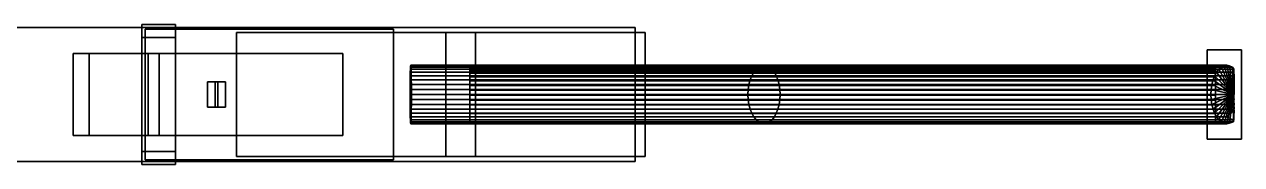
# Model space of a CAD drawing. Extents: x -1.17 to 1.57, y -0.07 to 0.07.
# Drawn here: x 0.344 to 1.571, y -0.071 to 0.071 of the extents above; entities that cross this region are included whole.
import ezdxf

# ---------------------------------------------------------------- set-up
doc = ezdxf.new("R2010")
doc.units = 0
for name, color, linetype in [('CUBO_1', 88, 'CONTINUOUS'), ('CUERPO.1', 7, 'CONTINUOUS'), ('GATILLO', 88, 'CONTINUOUS'), ('MIRA', 88, 'CONTINUOUS')]:
    doc.layers.add(name, color=color, linetype=linetype)

msp = doc.modelspace()

# ---------------------------------------------------------------- meshes
at = {"layer": 'CUBO_1'}
mesh = msp.add_polyface(dxfattribs=at)
corners = [(0.5581, -0.0626, 2.0933), (0.7691, -0.0626, 2.0877), (0.7991, -0.0626, 1.6398), (0.9698, -0.0626, 1.7305), (0.7991, 0.0626, 1.6398), (0.9698, 0.0626, 1.7305), (0.5581, 0.0626, 2.0933), (0.7691, 0.0626, 2.0877)]
mesh.append_faces([[corners[k] for k in face] for face in [(0, 1, 3, 2), (2, 3, 5, 4), (4, 5, 7, 6), (6, 7, 1, 0), (1, 7, 5, 3), (6, 0, 2, 4)]])
at = {"layer": 'CUERPO.1'}
mesh = msp.add_polyface(dxfattribs=at)
corners = [(0.7337, 0, 2.1486), (0.7331, 0.0147, 2.1741), (0.7331, 0.0101, 2.1763), (0.7331, 0.0051, 2.1776), (0.733, 0, 2.178), (0.7331, -0.0051, 2.1776), (0.7331, -0.0101, 2.1763), (0.7331, -0.0147, 2.1741), (-0.1564, -0.0675, 2.0832), (-0.1564, -0.0675, 2.2811), (0.96, -0.0675, 2.2811), (0.96, -0.0675, 2.0832), (-0.1564, 0.0675, 2.2811), (-0.1564, 0.0675, 2.0832), (0.0736, 0.0675, 2.2485), (0.0736, 0.0675, 2.1929), (0.3087, 0.0675, 2.1929), (0.96, 0.0675, 2.0832), (0.3087, 0.0675, 2.2485), (0.96, 0.0675, 2.2811), (0.0736, 0.0047, 2.2485), (0.0736, 0.0047, 2.1929), (0.3087, 0.0047, 2.1929), (0.3087, 0.0047, 2.2485), (0.3087, 0.0675, 2.1929), (0.3087, 0.0675, 2.2485), (0.0736, 0.0675, 2.2485), (0.0736, 0.0675, 2.1929), (0.3936, -0.0413, 2.1042), (0.4097, -0.0413, 2.1131), (0.4804, -0.0413, 1.9835), (0.4693, -0.0413, 1.9688), (0.6653, -0.0413, 1.98), (0.6653, -0.0413, 1.9616), (0.6653, 0.0413, 1.98), (0.6653, 0.0413, 1.9616), (0.4804, 0.0413, 1.9835), (0.4693, 0.0413, 1.9688), (0.4097, 0.0413, 2.1131), (0.3936, 0.0413, 2.1042), (0.0701, -0.0658, 2.0196), (0.0701, -0.0658, 2.0887), (0.3181, -0.0658, 2.0887), (0.3181, -0.0658, 2.0196), (0.3181, 0.0658, 2.0887), (0.3181, 0.0658, 2.0196), (0.0701, 0.0658, 2.0887), (0.0701, 0.0658, 2.0196)]
mesh.append_faces([[corners[k] for k in face] for face in [(0, 1, 2, 2), (0, 2, 3, 3), (0, 3, 4, 4), (0, 4, 5, 5), (0, 5, 6, 6), (0, 6, 7, 7), (8, 9, 10, 11), (12, 13, 14, 14), (15, 14, 13, 13), (16, 15, 13, 17), (12, 14, 18, 19), (16, 17, 19, 18), (13, 12, 9, 8), (9, 12, 19, 10), (13, 8, 11, 17), (20, 21, 22, 23), (22, 24, 25, 23), (20, 26, 27, 21), (23, 25, 26, 20), (21, 27, 24, 22), (28, 29, 30, 31), (31, 30, 32, 33), (33, 32, 34, 35), (35, 34, 36, 37), (37, 36, 38, 39), (39, 38, 29, 28), (29, 38, 36, 30), (30, 36, 34, 32), (39, 28, 31, 37), (37, 31, 33, 35), (40, 41, 42, 43), (43, 42, 44, 45), (45, 44, 46, 47), (47, 46, 41, 40), (41, 46, 44, 42), (47, 40, 43, 45)]])
mesh = msp.add_polyface(dxfattribs=at)
corners = [(0.7343, 0.0147, 2.1232), (1.0757, 0.0147, 2.1207), (1.0773, 0.0189, 2.1234), (0.7343, 0.0189, 2.1261), (1.0793, 0.0225, 2.1267), (0.7342, 0.0225, 2.1297), (1.0816, 0.0255, 2.1305), (0.7341, 0.0255, 2.1339), (1.0842, 0.0276, 2.1348), (0.734, 0.0276, 2.1386), (1.0869, 0.029, 2.1393), (0.7339, 0.029, 2.1435), (1.0897, 0.0294, 2.144), (0.7337, 0.0294, 2.1486), (1.0925, 0.029, 2.1486), (0.7336, 0.029, 2.1537), (1.0952, 0.0276, 2.1532), (0.7335, 0.0276, 2.1587), (1.0978, 0.0255, 2.1574), (0.7334, 0.0255, 2.1633), (1.1001, 0.0225, 2.1612), (0.7333, 0.0225, 2.1675), (1.102, 0.0189, 2.1646), (0.7332, 0.0189, 2.1712), (1.1037, 0.0147, 2.1672), (0.7331, 0.0147, 2.1741), (1.1048, 0.0101, 2.1692), (0.7331, 0.0101, 2.1763), (1.1056, 0.0051, 2.1704), (0.7331, 0.0051, 2.1776), (1.1058, 0, 2.1708), (0.733, 0, 2.178), (1.1056, -0.0051, 2.1704), (0.7331, -0.0051, 2.1776), (1.1048, -0.0101, 2.1692), (0.7331, -0.0101, 2.1763), (1.1037, -0.0147, 2.1672), (0.7331, -0.0147, 2.1741), (1.102, -0.0189, 2.1646), (0.7332, -0.0189, 2.1712), (1.1001, -0.0225, 2.1612), (0.7333, -0.0225, 2.1675), (1.0978, -0.0255, 2.1574), (0.7334, -0.0255, 2.1633), (1.0952, -0.0276, 2.1532), (0.7335, -0.0276, 2.1587), (1.0925, -0.029, 2.1486), (0.7336, -0.029, 2.1537), (1.0897, -0.0294, 2.144), (0.7337, -0.0294, 2.1486), (1.0869, -0.029, 2.1393), (0.7339, -0.029, 2.1435), (1.0842, -0.0276, 2.1348), (0.734, -0.0276, 2.1386), (1.0816, -0.0255, 2.1305), (0.7341, -0.0255, 2.1339), (1.0793, -0.0225, 2.1267), (0.7342, -0.0225, 2.1297), (1.0773, -0.0189, 2.1234), (0.7343, -0.0189, 2.1261), (1.0757, -0.0147, 2.1207), (0.7343, -0.0147, 2.1232), (0.7934, -0.0006, 2.1989), (1.5447, -0.0006, 2.1989), (1.5447, 0.0044, 2.1994), (0.7934, 0.0044, 2.1994), (1.5447, 0.0092, 2.2007), (0.7934, 0.0092, 2.2007), (1.5447, 0.0137, 2.2028), (0.7934, 0.0137, 2.2028), (1.5447, 0.0178, 2.2056), (0.7934, 0.0178, 2.2056), (1.5447, 0.0214, 2.2092), (0.7934, 0.0214, 2.2092), (0.96, -0.0675, 2.0832), (0.96, -0.0675, 2.2811), (0.96, 0.0675, 2.2811), (0.96, 0.0675, 2.0832)]
mesh.append_faces([[corners[k] for k in face] for face in [(0, 1, 2, 3), (3, 2, 4, 5), (5, 4, 6, 7), (7, 6, 8, 9), (9, 8, 10, 11), (11, 10, 12, 13), (13, 12, 14, 15), (15, 14, 16, 17), (17, 16, 18, 19), (19, 18, 20, 21), (21, 20, 22, 23), (23, 22, 24, 25), (25, 24, 26, 27), (27, 26, 28, 29), (29, 28, 30, 31), (31, 30, 32, 33), (33, 32, 34, 35), (35, 34, 36, 37), (37, 36, 38, 39), (39, 38, 40, 41), (41, 40, 42, 43), (43, 42, 44, 45), (45, 44, 46, 47), (47, 46, 48, 49), (49, 48, 50, 51), (51, 50, 52, 53), (53, 52, 54, 55), (55, 54, 56, 57), (57, 56, 58, 59), (59, 58, 60, 61), (62, 63, 64, 65), (65, 64, 66, 67), (67, 66, 68, 69), (69, 68, 70, 71), (71, 70, 72, 73), (74, 75, 76, 77)]])
mesh = msp.add_polyface(dxfattribs=at)
corners = [(1.0745, 0.0101, 2.1187), (1.5409, 0.0101, 1.9597), (1.5421, 0.0147, 1.9616), (1.0757, 0.0147, 2.1207), (1.5437, 0.0189, 1.9643), (1.0773, 0.0189, 2.1234), (1.5457, 0.0225, 1.9676), (1.0793, 0.0225, 2.1267), (1.548, 0.0255, 1.9715), (1.0816, 0.0255, 2.1305), (1.5505, 0.0276, 1.9757), (1.0842, 0.0276, 2.1348), (1.5532, 0.029, 1.9802), (1.0869, 0.029, 2.1393), (1.556, 0.0294, 1.9849), (1.0897, 0.0294, 2.144), (1.5588, 0.029, 1.9896), (1.0925, 0.029, 2.1486), (1.5616, 0.0276, 1.9941), (1.0952, 0.0276, 2.1532), (1.5629, 0.0255, 1.9983), (1.0978, 0.0255, 2.1574), (1.5631, 0.0225, 2.0028), (1.1001, 0.0225, 2.1612), (1.5632, 0.0189, 2.0067), (1.102, 0.0189, 2.1646), (1.5633, 0.0147, 2.0098), (1.1037, 0.0147, 2.1672), (1.5633, 0.0101, 2.0121), (1.1048, 0.0101, 2.1692), (1.5634, 0.0051, 2.0135), (1.1056, 0.0051, 2.1704), (1.5634, 0, 2.014), (1.1058, 0, 2.1708), (1.5556, -0.0051, 2.0135), (1.1056, -0.0051, 2.1704), (1.5634, -0.0101, 2.0102), (1.1048, -0.0101, 2.1692), (1.5622, -0.0147, 2.0082), (1.1037, -0.0147, 2.1672), (1.5606, -0.0189, 2.0055), (1.102, -0.0189, 2.1646), (1.5552, -0.0225, 2.0028), (1.1001, -0.0225, 2.1612), (1.5629, -0.0255, 1.9983), (1.0978, -0.0255, 2.1574), (1.5616, -0.0276, 1.9941), (1.0952, -0.0276, 2.1532), (1.5588, -0.029, 1.9896), (1.0925, -0.029, 2.1486), (1.556, -0.0294, 1.9849), (1.0897, -0.0294, 2.144), (1.5532, -0.029, 1.9802), (1.0869, -0.029, 2.1393), (1.5505, -0.0276, 1.9757), (1.0842, -0.0276, 2.1348), (1.548, -0.0255, 1.9715), (1.0816, -0.0255, 2.1305), (1.5457, -0.0225, 1.9676), (1.0793, -0.0225, 2.1267), (1.5437, -0.0189, 1.9643), (1.0773, -0.0189, 2.1234), (1.5421, -0.0147, 1.9616), (1.0757, -0.0147, 2.1207), (1.5362, 0.045, 1.9234), (1.5362, 0.045, 2.2824), (1.5362, -0.045, 2.2824), (1.5362, -0.045, 1.9234), (1.5447, -0.0006, 2.1989), (1.5447, -0.0006, 2.2276), (1.5447, 0.0044, 2.1994), (1.5447, 0.0092, 2.2007), (1.5447, 0.0137, 2.2028), (1.5447, 0.0178, 2.2056)]
mesh.append_faces([[corners[k] for k in face] for face in [(0, 1, 2, 3), (3, 2, 4, 5), (5, 4, 6, 7), (7, 6, 8, 9), (9, 8, 10, 11), (11, 10, 12, 13), (13, 12, 14, 15), (15, 14, 16, 17), (17, 16, 18, 19), (19, 18, 20, 21), (21, 20, 22, 23), (23, 22, 24, 25), (25, 24, 26, 27), (27, 26, 28, 29), (29, 28, 30, 31), (31, 30, 32, 33), (33, 32, 34, 35), (35, 34, 36, 37), (37, 36, 38, 39), (39, 38, 40, 41), (41, 40, 42, 43), (43, 42, 44, 45), (45, 44, 46, 47), (47, 46, 48, 49), (49, 48, 50, 51), (51, 50, 52, 53), (53, 52, 54, 55), (55, 54, 56, 57), (57, 56, 58, 59), (59, 58, 60, 61), (61, 60, 62, 63), (64, 65, 66, 67), (68, 69, 70, 70), (70, 69, 71, 71), (71, 69, 72, 72), (72, 69, 73, 73)]])
mesh = msp.add_polyface(dxfattribs=at)
corners = [(1.5399, 0, 1.958), (1.5625, 0, 1.9826), (1.5401, 0.0051, 1.9584), (1.5409, 0.0101, 1.9597), (1.5421, 0.0147, 1.9616), (1.5437, 0.0189, 1.9643), (1.5457, 0.0225, 1.9676), (1.548, 0.0255, 1.9715), (1.5505, 0.0276, 1.9757), (1.5532, 0.029, 1.9802), (1.556, 0.0294, 1.9849), (1.5588, 0.029, 1.9896), (1.5616, 0.0276, 1.9941), (1.5629, 0.0255, 1.9983), (1.5631, 0.0225, 2.0028), (1.5632, 0.0189, 2.0067), (1.5633, 0.0147, 2.0098), (1.5633, 0.0101, 2.0121), (1.5634, 0.0051, 2.0135), (1.5634, 0, 2.014), (1.5401, -0.0051, 1.9584), (1.5709, -0.045, 1.9234), (1.5709, -0.045, 2.2824), (1.5709, 0.045, 2.2824), (1.5709, 0.045, 1.9234), (1.5362, 0.045, 2.2824), (1.5362, 0.045, 1.9234), (1.5362, -0.045, 2.2824), (1.5362, -0.045, 1.9234), (1.5447, 0.0178, 2.2056), (1.5447, -0.0006, 2.2276), (1.5447, 0.0214, 2.2092), (1.5447, 0.0242, 2.2133), (1.5447, 0.0263, 2.2178), (1.5447, 0.0276, 2.2226), (1.5447, 0.0281, 2.2276), (1.5447, 0.0276, 2.2326), (1.5447, 0.0263, 2.2374), (1.5447, 0.0242, 2.2419), (1.5447, 0.0214, 2.246), (1.5447, 0.0178, 2.2496), (1.5447, 0.0137, 2.2524), (1.5447, 0.0092, 2.2545), (1.5447, 0.0044, 2.2558), (1.5447, -0.0006, 2.2563)]
mesh.append_faces([[corners[k] for k in face] for face in [(0, 1, 2, 2), (2, 1, 3, 3), (3, 1, 4, 4), (4, 1, 5, 5), (5, 1, 6, 6), (6, 1, 7, 7), (7, 1, 8, 8), (8, 1, 9, 9), (9, 1, 10, 10), (10, 1, 11, 11), (11, 1, 12, 12), (12, 1, 13, 13), (13, 1, 14, 14), (14, 1, 15, 15), (15, 1, 16, 16), (16, 1, 17, 17), (17, 1, 18, 18), (18, 1, 19, 19), (20, 1, 0, 0), (21, 22, 23, 24), (24, 23, 25, 26), (27, 25, 23, 22), (26, 28, 21, 24), (29, 30, 31, 31), (31, 30, 32, 32), (32, 30, 33, 33), (33, 30, 34, 34), (34, 30, 35, 35), (35, 30, 36, 36), (36, 30, 37, 37), (37, 30, 38, 38), (38, 30, 39, 39), (39, 30, 40, 40), (40, 30, 41, 41), (41, 30, 42, 42), (42, 30, 43, 43), (43, 30, 44, 44)]])
mesh = msp.add_polyface(dxfattribs=at)
corners = [(0.7337, 0, 2.1486), (0.7344, 0, 2.1192), (0.7344, 0.0051, 2.1197), (0.7344, 0.0101, 2.121), (0.7343, 0.0147, 2.1232), (0.7343, 0.0189, 2.1261), (0.7342, 0.0225, 2.1297), (0.7341, 0.0255, 2.1339), (0.734, 0.0276, 2.1386), (0.7339, 0.029, 2.1435), (0.7337, 0.0294, 2.1486), (0.7336, 0.029, 2.1537), (0.7335, 0.0276, 2.1587), (0.7334, 0.0255, 2.1633), (0.7333, 0.0225, 2.1675), (0.7332, 0.0189, 2.1712), (0.7331, 0.0147, 2.1741), (0.7331, -0.0147, 2.1741), (0.7332, -0.0189, 2.1712), (0.7333, -0.0225, 2.1675), (0.7334, -0.0255, 2.1633), (0.7335, -0.0276, 2.1587), (0.7336, -0.029, 2.1537), (0.7337, -0.0294, 2.1486), (0.7339, -0.029, 2.1435), (0.734, -0.0276, 2.1386), (0.7341, -0.0255, 2.1339), (0.7342, -0.0225, 2.1297), (0.7343, -0.0189, 2.1261), (0.7343, -0.0147, 2.1232), (0.7344, -0.0101, 2.121), (0.7344, -0.0051, 2.1197), (0.7934, -0.0006, 2.2276), (0.7934, -0.0006, 2.1989), (0.7934, 0.0044, 2.1994), (0.7934, 0.0092, 2.2007), (0.7934, 0.0137, 2.2028), (0.7934, 0.0178, 2.2056), (0.7934, 0.0214, 2.2092), (0.7934, 0.0242, 2.2133)]
mesh.append_faces([[corners[k] for k in face] for face in [(0, 1, 2, 2), (0, 2, 3, 3), (0, 3, 4, 4), (0, 4, 5, 5), (0, 5, 6, 6), (0, 6, 7, 7), (0, 7, 8, 8), (0, 8, 9, 9), (0, 9, 10, 10), (0, 10, 11, 11), (0, 11, 12, 12), (0, 12, 13, 13), (0, 13, 14, 14), (0, 14, 15, 15), (0, 15, 16, 16), (0, 17, 18, 18), (0, 18, 19, 19), (0, 19, 20, 20), (0, 20, 21, 21), (0, 21, 22, 22), (0, 22, 23, 23), (0, 23, 24, 24), (0, 24, 25, 25), (0, 25, 26, 26), (0, 26, 27, 27), (0, 27, 28, 28), (0, 28, 29, 29), (0, 29, 30, 30), (0, 30, 31, 31), (0, 31, 1, 1), (32, 33, 34, 34), (32, 34, 35, 35), (32, 35, 36, 36), (32, 36, 37, 37), (32, 37, 38, 38), (32, 38, 39, 39)]])
mesh = msp.add_polyface(dxfattribs=at)
corners = [(0.7344, 0, 2.1192), (1.0735, 0, 2.1171), (1.0738, 0.0051, 2.1175), (0.7344, 0.0051, 2.1197), (1.0745, 0.0101, 2.1187), (0.7344, 0.0101, 2.121), (1.0757, 0.0147, 2.1207), (0.7343, 0.0147, 2.1232), (0.7343, -0.0147, 2.1232), (1.0757, -0.0147, 2.1207), (1.0745, -0.0101, 2.1187), (0.7344, -0.0101, 2.121), (1.0738, -0.0051, 2.1175), (0.7344, -0.0051, 2.1197), (0.7934, -0.0006, 2.2276), (0.7934, 0.0242, 2.2133), (0.7934, 0.0263, 2.2178), (0.7934, 0.0276, 2.2226), (0.7934, 0.0281, 2.2276), (0.7934, 0.0276, 2.2326), (0.7934, 0.0263, 2.2374), (0.7934, 0.0242, 2.2419), (0.7934, 0.0214, 2.246), (0.7934, 0.0178, 2.2496), (0.7934, 0.0137, 2.2524), (0.7934, 0.0092, 2.2545), (0.7934, 0.0044, 2.2558), (0.7934, -0.0006, 2.2563), (0.7934, -0.0056, 2.2558), (0.7934, -0.0104, 2.2545), (0.7934, -0.0149, 2.2524), (0.7934, -0.019, 2.2496), (0.7934, -0.0226, 2.246), (0.7934, -0.0254, 2.2419), (0.7934, -0.0275, 2.2374), (0.7934, -0.0288, 2.2326), (0.7934, -0.0293, 2.2276), (0.7934, -0.0288, 2.2226), (0.7934, -0.0275, 2.2178), (0.7934, -0.0254, 2.2133), (0.7934, -0.0226, 2.2092), (0.7934, -0.019, 2.2056), (0.7934, -0.0149, 2.2028), (0.7934, -0.0104, 2.2007), (0.7934, -0.0056, 2.1994), (0.7934, -0.0006, 2.1989)]
mesh.append_faces([[corners[k] for k in face] for face in [(0, 1, 2, 3), (3, 2, 4, 5), (5, 4, 6, 7), (8, 9, 10, 11), (11, 10, 12, 13), (13, 12, 1, 0), (14, 15, 16, 16), (14, 16, 17, 17), (14, 17, 18, 18), (14, 18, 19, 19), (14, 19, 20, 20), (14, 20, 21, 21), (14, 21, 22, 22), (14, 22, 23, 23), (14, 23, 24, 24), (14, 24, 25, 25), (14, 25, 26, 26), (14, 26, 27, 27), (14, 27, 28, 28), (14, 28, 29, 29), (14, 29, 30, 30), (14, 30, 31, 31), (14, 31, 32, 32), (14, 32, 33, 33), (14, 33, 34, 34), (14, 34, 35, 35), (14, 35, 36, 36), (14, 36, 37, 37), (14, 37, 38, 38), (14, 38, 39, 39), (14, 39, 40, 40), (14, 40, 41, 41), (14, 41, 42, 42), (14, 42, 43, 43), (14, 43, 44, 44), (14, 44, 45, 45)]])
mesh = msp.add_polyface(dxfattribs=at)
corners = [(1.0735, 0, 2.1171), (1.5399, 0, 1.958), (1.5401, 0.0051, 1.9584), (1.0738, 0.0051, 2.1175), (1.5409, 0.0101, 1.9597), (1.0745, 0.0101, 2.1187), (1.0757, -0.0147, 2.1207), (1.5421, -0.0147, 1.9616), (1.5409, -0.0101, 1.9597), (1.0745, -0.0101, 2.1187), (1.5401, -0.0051, 1.9584), (1.0738, -0.0051, 2.1175), (0.7934, 0.0214, 2.2092), (1.5447, 0.0214, 2.2092), (1.5447, 0.0242, 2.2133), (0.7934, 0.0242, 2.2133), (1.5447, 0.0263, 2.2178), (0.7934, 0.0263, 2.2178), (1.5447, 0.0276, 2.2226), (0.7934, 0.0276, 2.2226), (1.5447, 0.0281, 2.2276), (0.7934, 0.0281, 2.2276), (1.5447, 0.0276, 2.2326), (0.7934, 0.0276, 2.2326), (1.5447, 0.0263, 2.2374), (0.7934, 0.0263, 2.2374), (1.5447, 0.0242, 2.2419), (0.7934, 0.0242, 2.2419), (1.5447, 0.0214, 2.246), (0.7934, 0.0214, 2.246), (1.5447, 0.0178, 2.2496), (0.7934, 0.0178, 2.2496), (1.5447, 0.0137, 2.2524), (0.7934, 0.0137, 2.2524), (1.5447, 0.0092, 2.2545), (0.7934, 0.0092, 2.2545), (1.5447, 0.0044, 2.2558), (0.7934, 0.0044, 2.2558), (1.5447, -0.0006, 2.2563), (0.7934, -0.0006, 2.2563), (1.5447, -0.0056, 2.2558), (0.7934, -0.0056, 2.2558), (1.5447, -0.0104, 2.2545), (0.7934, -0.0104, 2.2545), (1.5447, -0.0149, 2.2524), (0.7934, -0.0149, 2.2524), (1.5447, -0.019, 2.2496), (0.7934, -0.019, 2.2496), (1.5447, -0.0226, 2.246), (0.7934, -0.0226, 2.246), (1.5447, -0.0254, 2.2419), (0.7934, -0.0254, 2.2419), (1.5447, -0.0275, 2.2374), (0.7934, -0.0275, 2.2374), (1.5447, -0.0288, 2.2326), (0.7934, -0.0288, 2.2326), (1.5447, -0.0293, 2.2276), (0.7934, -0.0293, 2.2276), (1.5447, -0.0288, 2.2226), (0.7934, -0.0288, 2.2226), (1.5447, -0.0275, 2.2178), (0.7934, -0.0275, 2.2178), (1.5447, -0.0254, 2.2133), (0.7934, -0.0254, 2.2133), (1.5447, -0.0226, 2.2092), (0.7934, -0.0226, 2.2092), (1.5447, -0.019, 2.2056), (0.7934, -0.019, 2.2056), (1.5447, -0.0149, 2.2028), (0.7934, -0.0149, 2.2028), (1.5447, -0.0104, 2.2007), (0.7934, -0.0104, 2.2007), (1.5447, -0.0056, 2.1994), (0.7934, -0.0056, 2.1994), (1.5447, -0.0006, 2.1989), (0.7934, -0.0006, 2.1989)]
mesh.append_faces([[corners[k] for k in face] for face in [(0, 1, 2, 3), (3, 2, 4, 5), (6, 7, 8, 9), (9, 8, 10, 11), (11, 10, 1, 0), (12, 13, 14, 15), (15, 14, 16, 17), (17, 16, 18, 19), (19, 18, 20, 21), (21, 20, 22, 23), (23, 22, 24, 25), (25, 24, 26, 27), (27, 26, 28, 29), (29, 28, 30, 31), (31, 30, 32, 33), (33, 32, 34, 35), (35, 34, 36, 37), (37, 36, 38, 39), (39, 38, 40, 41), (41, 40, 42, 43), (43, 42, 44, 45), (45, 44, 46, 47), (47, 46, 48, 49), (49, 48, 50, 51), (51, 50, 52, 53), (53, 52, 54, 55), (55, 54, 56, 57), (57, 56, 58, 59), (59, 58, 60, 61), (61, 60, 62, 63), (63, 62, 64, 65), (65, 64, 66, 67), (67, 66, 68, 69), (69, 68, 70, 71), (71, 70, 72, 73), (73, 72, 74, 75)]])
mesh = msp.add_polyface(dxfattribs=at)
corners = [(1.5634, 0, 2.014), (1.5625, 0, 1.9826), (1.5634, -0.0051, 2.0135), (1.5633, -0.0101, 2.0121), (1.5633, -0.0147, 2.0098), (1.5632, -0.0189, 2.0067), (1.5631, -0.0225, 2.0028), (1.5629, -0.0255, 1.9983), (1.5628, -0.0276, 1.9934), (1.5588, -0.029, 1.9896), (1.556, -0.0294, 1.9849), (1.5532, -0.029, 1.9802), (1.5505, -0.0276, 1.9757), (1.548, -0.0255, 1.9715), (1.5457, -0.0225, 1.9676), (1.5437, -0.0189, 1.9643), (1.5421, -0.0147, 1.9616), (1.5409, -0.0101, 1.9597), (1.5401, -0.0051, 1.9584), (1.5362, -0.045, 1.9234), (1.5362, -0.045, 2.2824), (1.5709, -0.045, 2.2824), (1.5709, -0.045, 1.9234), (1.5447, -0.0006, 2.2563), (1.5447, -0.0006, 2.2276), (1.5447, -0.0056, 2.2558), (1.5447, -0.0104, 2.2545), (1.5447, -0.0149, 2.2524), (1.5447, -0.019, 2.2496), (1.5447, -0.0226, 2.246), (1.5447, -0.0254, 2.2419), (1.5447, -0.0275, 2.2374), (1.5447, -0.0288, 2.2326), (1.5447, -0.0293, 2.2276), (1.5447, -0.0288, 2.2226), (1.5447, -0.0275, 2.2178), (1.5447, -0.0254, 2.2133), (1.5447, -0.0226, 2.2092), (1.5447, -0.019, 2.2056), (1.5447, -0.0149, 2.2028), (1.5447, -0.0104, 2.2007), (1.5447, -0.0056, 2.1994), (1.5447, -0.0006, 2.1989)]
mesh.append_faces([[corners[k] for k in face] for face in [(0, 1, 2, 2), (2, 1, 3, 3), (3, 1, 4, 4), (4, 1, 5, 5), (5, 1, 6, 6), (6, 1, 7, 7), (7, 1, 8, 8), (8, 1, 9, 9), (9, 1, 10, 10), (10, 1, 11, 11), (11, 1, 12, 12), (12, 1, 13, 13), (13, 1, 14, 14), (14, 1, 15, 15), (15, 1, 16, 16), (16, 1, 17, 17), (17, 1, 18, 18), (19, 20, 21, 22), (23, 24, 25, 25), (25, 24, 26, 26), (26, 24, 27, 27), (27, 24, 28, 28), (28, 24, 29, 29), (29, 24, 30, 30), (30, 24, 31, 31), (31, 24, 32, 32), (32, 24, 33, 33), (33, 24, 34, 34), (34, 24, 35, 35), (35, 24, 36, 36), (36, 24, 37, 37), (37, 24, 38, 38), (38, 24, 39, 39), (39, 24, 40, 40), (40, 24, 41, 41), (41, 24, 42, 42)]])
at = {"layer": 'GATILLO'}
mesh = msp.add_polyface(dxfattribs=at)
corners = [(0.529, -0.0128, 2.017), (0.5367, -0.0128, 2.0859), (0.5393, -0.0128, 2.0158), (0.547, -0.0128, 2.0848), (0.5393, 0.0128, 2.0158), (0.547, 0.0128, 2.0848), (0.529, 0.0128, 2.017), (0.5367, 0.0128, 2.0859)]
mesh.append_faces([[corners[k] for k in face] for face in [(0, 1, 3, 2), (2, 3, 5, 4), (4, 5, 7, 6), (6, 7, 1, 0), (1, 7, 5, 3), (6, 0, 2, 4)]])
at = {"layer": 'MIRA'}
mesh = msp.add_polyface(dxfattribs=at)
corners = [(0.4628, -0.0707, 2.2789), (0.4628, -0.0707, 2.4131), (0.4966, -0.0707, 2.2789), (0.4966, -0.0707, 2.4131), (0.4966, 0.0707, 2.2789), (0.4966, 0.0707, 2.4131), (0.4628, 0.0707, 2.2789), (0.4628, 0.0707, 2.4131), (0.4966, -0.0574, 2.4018), (0.4966, -0.0574, 2.3171), (0.4966, 0.0574, 2.4018), (0.4966, 0.0574, 2.3171), (0.4628, -0.0574, 2.4018), (0.4628, -0.0574, 2.3171), (0.4628, 0.0574, 2.4018), (0.4628, 0.0574, 2.3171), (0.4966, -0.0574, 2.4018), (0.4966, -0.0574, 2.3171), (0.4966, 0.0574, 2.4018), (0.4966, 0.0574, 2.3171), (0.4628, -0.0574, 2.4018), (0.4628, -0.0574, 2.3171), (0.4628, 0.0574, 2.4018), (0.4628, 0.0574, 2.3171), (0.466, -0.066, 2.2816), (0.466, -0.066, 2.307), (0.7164, -0.066, 2.2816), (0.7164, -0.066, 2.307), (0.7164, 0.066, 2.2816), (0.7164, 0.066, 2.307), (0.466, 0.066, 2.2816), (0.466, 0.066, 2.307)]
mesh.append_faces([[corners[k] for k in face] for face in [(0, 1, 3, 2), (9, 11, 4, 2), (5, 4, 11, 10), (3, 5, 10, 8), (8, 9, 2, 3), (4, 5, 7, 6), (15, 13, 0, 6), (1, 0, 13, 12), (7, 1, 12, 14), (14, 15, 6, 7), (1, 7, 5, 3), (6, 0, 2, 4), (16, 20, 21, 17), (19, 23, 22, 18), (18, 22, 20, 16), (23, 19, 17, 21), (24, 25, 27, 26), (26, 27, 29, 28), (28, 29, 31, 30), (30, 31, 25, 24), (25, 31, 29, 27), (30, 24, 26, 28)]])

doc.saveas('drawing.dxf')
